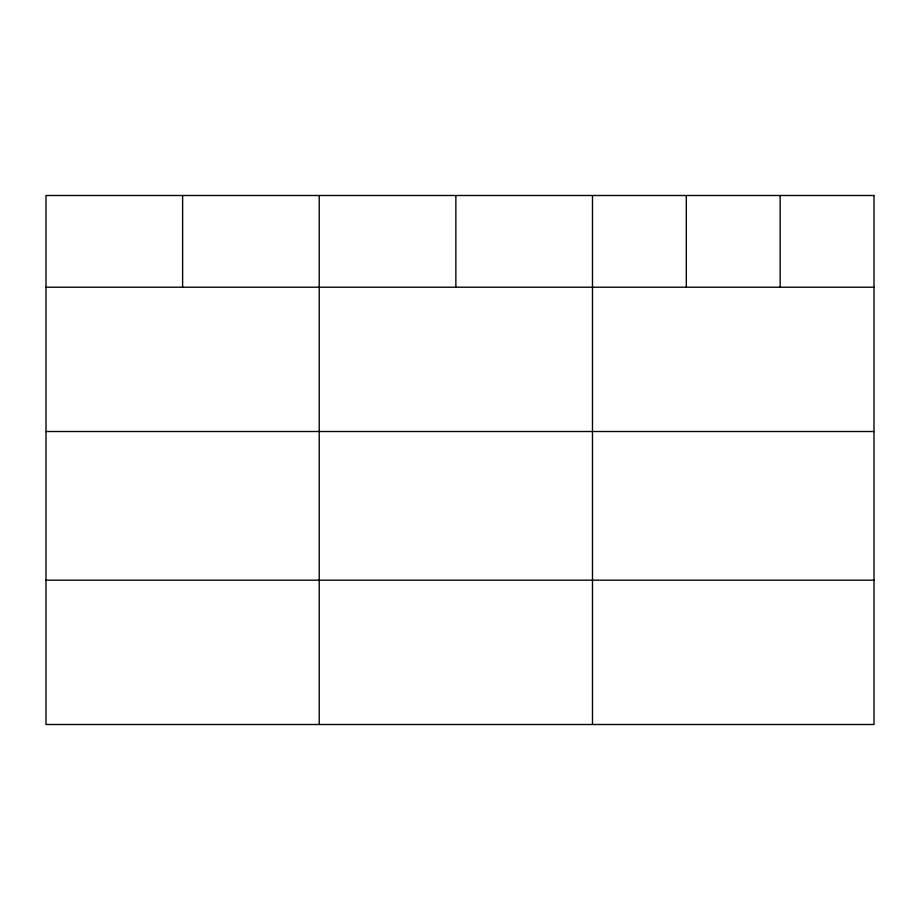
<?xml version="1.0" encoding="UTF-8"?>
<svg xmlns="http://www.w3.org/2000/svg" width="920" height="920" viewBox="0 0 920 920"><rect width="100%" height="100%" fill="white"/><g stroke="black" fill="none" stroke-linecap="round" stroke-linejoin="round"><path stroke-width="1.38" d="M46 287.212L874 287.212M46 431.514L874 431.514M46 580.186L874 580.186M780.16 195.5L780.16 287.212M686.32 195.5L686.32 287.212M592.48 195.5L592.48 724.5M455.86 195.5L455.86 287.212M319.24 195.5L319.24 724.5M182.62 195.5L182.62 287.212M874 195.5L46 195.5L46 724.5L874 724.5L874 195.5"/></g></svg>
